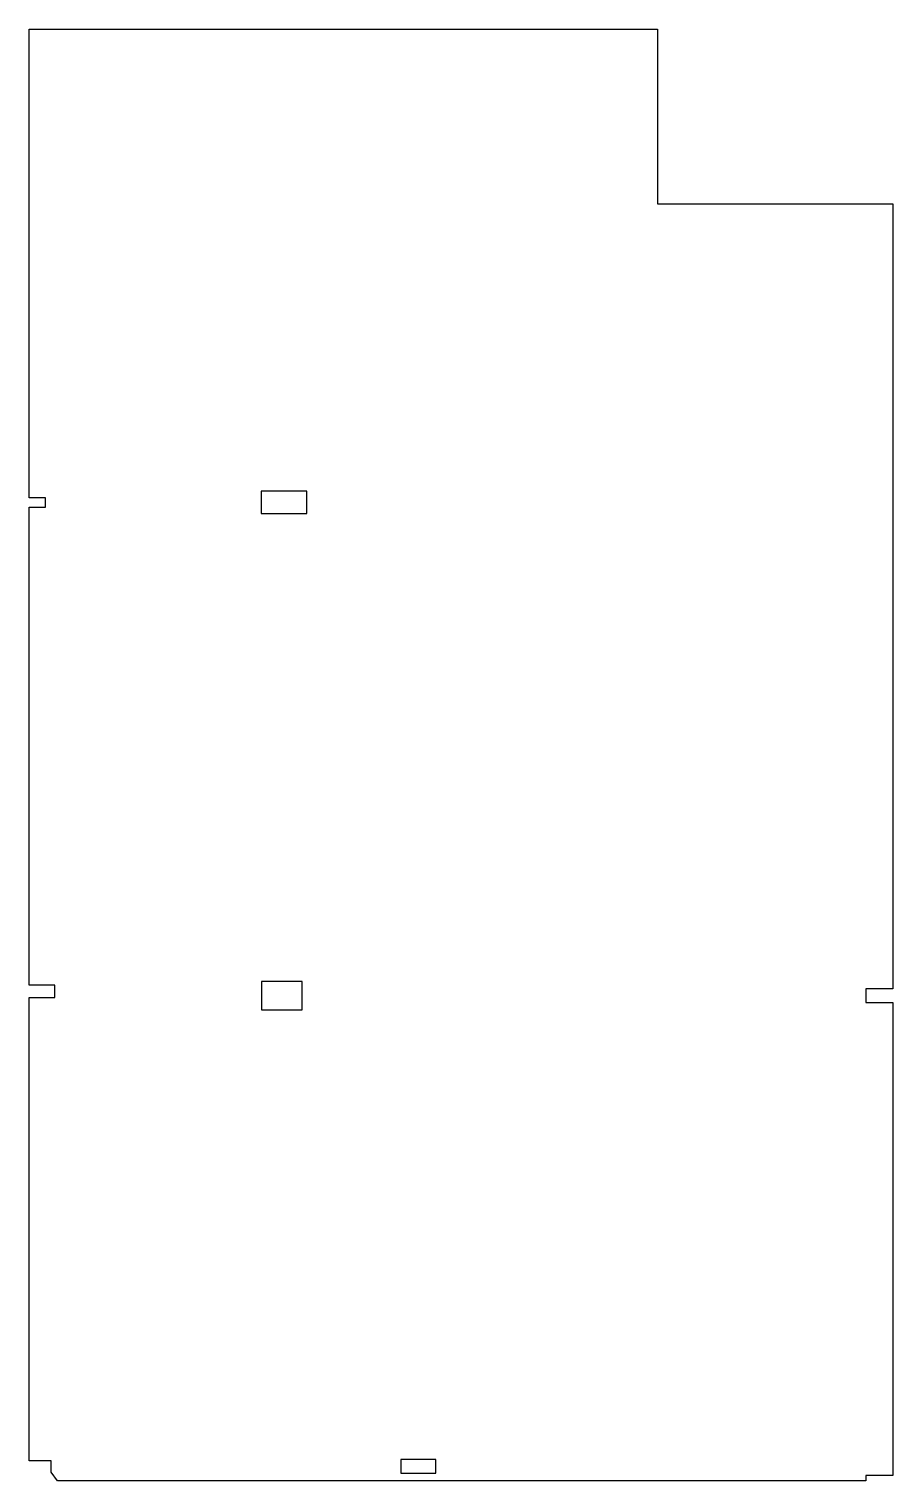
# Model space of a CAD drawing. Header units: metres. Extents: x 1410 to 2418, y 1069 to 2764.
import ezdxf

# ---------------------------------------------------------------- set-up
doc = ezdxf.new("R2010")
doc.units = ezdxf.units.M
for name, color, linetype in [('door', 7, 'Continuous'), ('feasible_area', 7, 'Continuous'), ('other', 7, 'Continuous'), ('pillar', 7, 'Continuous'), ('solid_wall', 7, 'Continuous'), ('window', 7, 'Continuous')]:
    doc.layers.add(name, color=color, linetype=linetype)

msp = doc.modelspace()

# ---------------------------------------------------------------- linework, layer by layer
at = {"layer": 'door', "color": 1}
for p, q in [((1409.63, 1647.71), (1409.63, 2205.71)), ((1409.63, 1092.86), (1409.63, 1633.63)), ((2386.27, 1069.26), (1442.94, 1069.26))]:
    msp.add_line(p, q, dxfattribs=at)
at = {"layer": 'feasible_area', "color": 255}
for p, q in [((1409.63, 2216.61), (1409.63, 2763.73)), ((1409.63, 2763.73), (2143.36, 2763.73)), ((2143.36, 2763.73), (2143.36, 2559.86)), ((2143.36, 2559.86), (2418.05, 2559.86)), ((2418.05, 2559.86), (2418.05, 1643.62)), ((1428.7, 2216.61), (1409.63, 2216.61)), ((1409.63, 1647.71), (1409.63, 2205.71)), ((1409.63, 2205.71), (1428.7, 2205.71)), ((1428.7, 2205.71), (1428.7, 2216.61)), ((1439.6, 1647.71), (1409.63, 1647.71)), ((1439.6, 1633.63), (1439.6, 1647.71)), ((1409.63, 1092.86), (1409.63, 1633.63)), ((1409.63, 1633.63), (1439.6, 1633.63)), ((2418.05, 1643.62), (2386.27, 1643.62)), ((2386.27, 1643.62), (2386.27, 1627.73)), ((2386.27, 1627.73), (2418.05, 1627.73)), ((2418.05, 1627.73), (2418.05, 1075.61)), ((1435.51, 1092.86), (1409.63, 1092.86)), ((1435.51, 1079.71), (1435.51, 1092.86)), ((1442.94, 1069.26), (1435.51, 1079.71)), ((2386.27, 1069.26), (1442.94, 1069.26)), ((2418.05, 1075.61), (2386.27, 1075.61)), ((2386.27, 1075.61), (2386.27, 1069.26))]:
    msp.add_line(p, q, dxfattribs=at)
at = {"layer": 'other', "color": 5}
for p, q in [((2143.36, 2642.95), (2143.36, 2567.58)), ((1409.63, 2563.94), (1409.63, 2563.94)), ((1409.63, 2559.41), (1409.63, 2559.41)), ((2154.71, 2559.86), (2158.79, 2559.86)), ((2159.25, 2559.86), (2163.33, 2559.86)), ((2163.79, 2559.86), (2185.58, 2559.86)), ((2186.04, 2559.86), (2190.12, 2559.86)), ((2190.58, 2559.86), (2194.66, 2559.86)), ((2195.12, 2559.86), (2199.19, 2559.86)), ((2199.66, 2559.86), (2203.73, 2559.86)), ((2204.19, 2559.86), (2208.28, 2559.86)), ((2208.28, 2559.86), (2212.82, 2559.86)), ((2212.82, 2559.86), (2217.36, 2559.86)), ((2418.05, 2559.86), (2418.05, 2559.86)), ((1409.63, 2541.25), (1409.63, 2541.25)), ((1409.63, 2536.71), (1409.63, 2536.71)), ((1409.63, 2438.17), (1409.63, 2438.17)), ((1409.63, 2433.64), (1409.63, 2433.64)), ((1409.63, 2415.48), (1409.63, 2415.48)), ((1409.63, 2410.94), (1409.63, 2410.94)), ((1409.63, 2388.69), (1409.63, 2388.69)), ((1409.63, 2316.94), (1409.63, 2316.94)), ((1409.63, 2312.41), (1409.63, 2312.41)), ((1409.63, 2294.25), (1409.63, 2294.25)), ((1409.63, 2289.71), (1409.63, 2289.71)), ((2418.05, 1643.62), (2418.05, 1643.62)), ((2418.05, 1627.73), (2418.05, 1627.73)), ((1409.63, 1092.86), (1409.63, 1092.86)), ((1442.94, 1069.26), (1435.51, 1079.71)), ((1442.94, 1069.26), (1442.94, 1069.26)), ((2418.05, 1075.61), (2418.05, 1075.61))]:
    msp.add_line(p, q, dxfattribs=at)
at = {"layer": 'pillar', "color": 3}
for p, q in [((1733.82, 2224.33), (1680.69, 2224.33)), ((1680.69, 2224.33), (1680.69, 2198.44)), ((1733.82, 2198.44), (1733.82, 2224.33)), ((1680.69, 2198.44), (1733.82, 2198.44)), ((1722.92, 1652.25), (1681.15, 1652.25)), ((1681.15, 1652.25), (1681.15, 1619.1)), ((1728.37, 1652.25), (1722.92, 1652.25)), ((1728.37, 1619.1), (1728.37, 1652.25)), ((1681.15, 1619.1), (1728.37, 1619.1)), ((1860.95, 1094.23), (1843.69, 1094.23)), ((1843.69, 1094.23), (1843.69, 1078.33)), ((1884.56, 1094.23), (1860.95, 1094.23)), ((1884.56, 1078.33), (1884.56, 1094.23)), ((1843.69, 1078.33), (1884.56, 1078.33))]:
    msp.add_line(p, q, dxfattribs=at)
at = {"layer": 'solid_wall', "color": 2}
for p, q in [((1409.63, 2216.61), (1409.63, 2763.73)), ((1409.63, 2763.73), (2115.66, 2763.73)), ((2115.66, 2763.73), (2143.36, 2763.73)), ((2143.36, 2763.73), (2143.36, 2642.95)), ((2143.36, 2567.58), (2143.36, 2559.86)), ((2143.36, 2559.86), (2145.17, 2559.86)), ((2145.63, 2559.86), (2149.71, 2559.86)), ((2150.17, 2559.86), (2154.25, 2559.86)), ((2158.79, 2559.86), (2159.25, 2559.86)), ((2163.33, 2559.86), (2163.79, 2559.86)), ((2185.58, 2559.86), (2186.04, 2559.86)), ((2190.12, 2559.86), (2190.58, 2559.86)), ((2194.66, 2559.86), (2195.12, 2559.86)), ((2199.19, 2559.86), (2199.66, 2559.86)), ((2203.73, 2559.86), (2204.19, 2559.86)), ((2208.28, 2559.86), (2208.28, 2559.86)), ((2212.82, 2559.86), (2212.82, 2559.86)), ((2217.36, 2559.86), (2225.98, 2559.86)), ((2226.44, 2559.86), (2230.53, 2559.86)), ((2230.98, 2559.86), (2235.07, 2559.86)), ((2235.53, 2559.86), (2239.61, 2559.86)), ((2240.07, 2559.86), (2244.15, 2559.86)), ((2244.61, 2559.86), (2266.4, 2559.86)), ((2266.85, 2559.86), (2270.94, 2559.86)), ((2271.39, 2559.86), (2275.48, 2559.86)), ((2275.92, 2559.86), (2280.02, 2559.86)), ((2280.48, 2559.86), (2284.56, 2559.86)), ((2285.02, 2559.86), (2306.81, 2559.86)), ((2307.26, 2559.86), (2311.35, 2559.86)), ((2311.8, 2559.86), (2315.89, 2559.86)), ((2316.34, 2559.86), (2320.42, 2559.86)), ((2320.88, 2559.86), (2324.96, 2559.86)), ((2325.42, 2559.86), (2329.51, 2559.86)), ((2329.51, 2559.86), (2334.05, 2559.86)), ((2334.05, 2559.86), (2347.21, 2559.86)), ((2347.67, 2559.86), (2351.76, 2559.86)), ((2352.21, 2559.86), (2356.3, 2559.86)), ((2356.75, 2559.86), (2360.84, 2559.86)), ((2361.29, 2559.86), (2365.38, 2559.86)), ((2365.83, 2559.86), (2387.63, 2559.86)), ((2388.08, 2559.86), (2392.17, 2559.86)), ((2392.62, 2559.86), (2396.71, 2559.86)), ((2397.16, 2559.86), (2401.25, 2559.86)), ((2401.69, 2559.86), (2405.79, 2559.86)), ((2406.23, 2559.86), (2418.05, 2559.86)), ((2418.05, 2559.86), (2418.05, 1644.98)), ((1428.7, 2216.61), (1409.63, 2216.61)), ((1409.63, 2205.71), (1428.7, 2205.71)), ((1428.7, 2205.71), (1428.7, 2216.61)), ((1439.6, 1647.71), (1409.63, 1647.71)), ((1439.6, 1633.63), (1439.6, 1647.71)), ((1409.63, 1633.63), (1439.6, 1633.63)), ((2418.05, 1643.62), (2386.27, 1643.62)), ((2386.27, 1643.62), (2386.27, 1627.73)), ((2386.27, 1627.73), (2418.05, 1627.73)), ((2418.05, 1627.73), (2418.05, 1274.49)), ((2418.05, 1268.13), (2418.05, 1075.61)), ((1435.51, 1092.86), (1409.63, 1092.86)), ((1435.51, 1079.71), (1435.51, 1092.86)), ((2418.05, 1075.61), (2386.27, 1075.61)), ((2386.27, 1075.61), (2386.27, 1069.26))]:
    msp.add_line(p, q, dxfattribs=at)
at = {"layer": 'window', "color": 6}
for p, q in [((2115.66, 2763.73), (2115.66, 2763.73)), ((2145.17, 2559.86), (2145.63, 2559.86)), ((2149.71, 2559.86), (2150.17, 2559.86)), ((2154.25, 2559.86), (2154.71, 2559.86)), ((2225.98, 2559.86), (2226.44, 2559.86)), ((2230.53, 2559.86), (2230.98, 2559.86)), ((2235.07, 2559.86), (2235.53, 2559.86)), ((2239.61, 2559.86), (2240.07, 2559.86)), ((2244.15, 2559.86), (2244.61, 2559.86)), ((2266.4, 2559.86), (2266.85, 2559.86)), ((2270.94, 2559.86), (2271.39, 2559.86)), ((2275.48, 2559.86), (2275.92, 2559.86)), ((2280.02, 2559.86), (2280.48, 2559.86)), ((2284.56, 2559.86), (2285.02, 2559.86)), ((2306.81, 2559.86), (2307.26, 2559.86)), ((2311.35, 2559.86), (2311.8, 2559.86)), ((2315.89, 2559.86), (2316.34, 2559.86)), ((2320.42, 2559.86), (2320.88, 2559.86)), ((2324.96, 2559.86), (2325.42, 2559.86)), ((2329.51, 2559.86), (2329.51, 2559.86)), ((2334.05, 2559.86), (2334.05, 2559.86)), ((2338.59, 2559.86), (2338.59, 2559.86)), ((2347.21, 2559.86), (2347.67, 2559.86)), ((2351.76, 2559.86), (2352.21, 2559.86)), ((2356.3, 2559.86), (2356.75, 2559.86)), ((2360.84, 2559.86), (2361.29, 2559.86)), ((2365.38, 2559.86), (2365.83, 2559.86)), ((2387.63, 2559.86), (2388.08, 2559.86)), ((2392.17, 2559.86), (2392.62, 2559.86)), ((2396.71, 2559.86), (2397.16, 2559.86)), ((2401.25, 2559.86), (2401.69, 2559.86)), ((2405.79, 2559.86), (2406.23, 2559.86)), ((2418.05, 1644.98), (2418.05, 1643.62)), ((2418.05, 1274.49), (2418.05, 1268.13))]:
    msp.add_line(p, q, dxfattribs=at)

doc.saveas('drawing.dxf')
